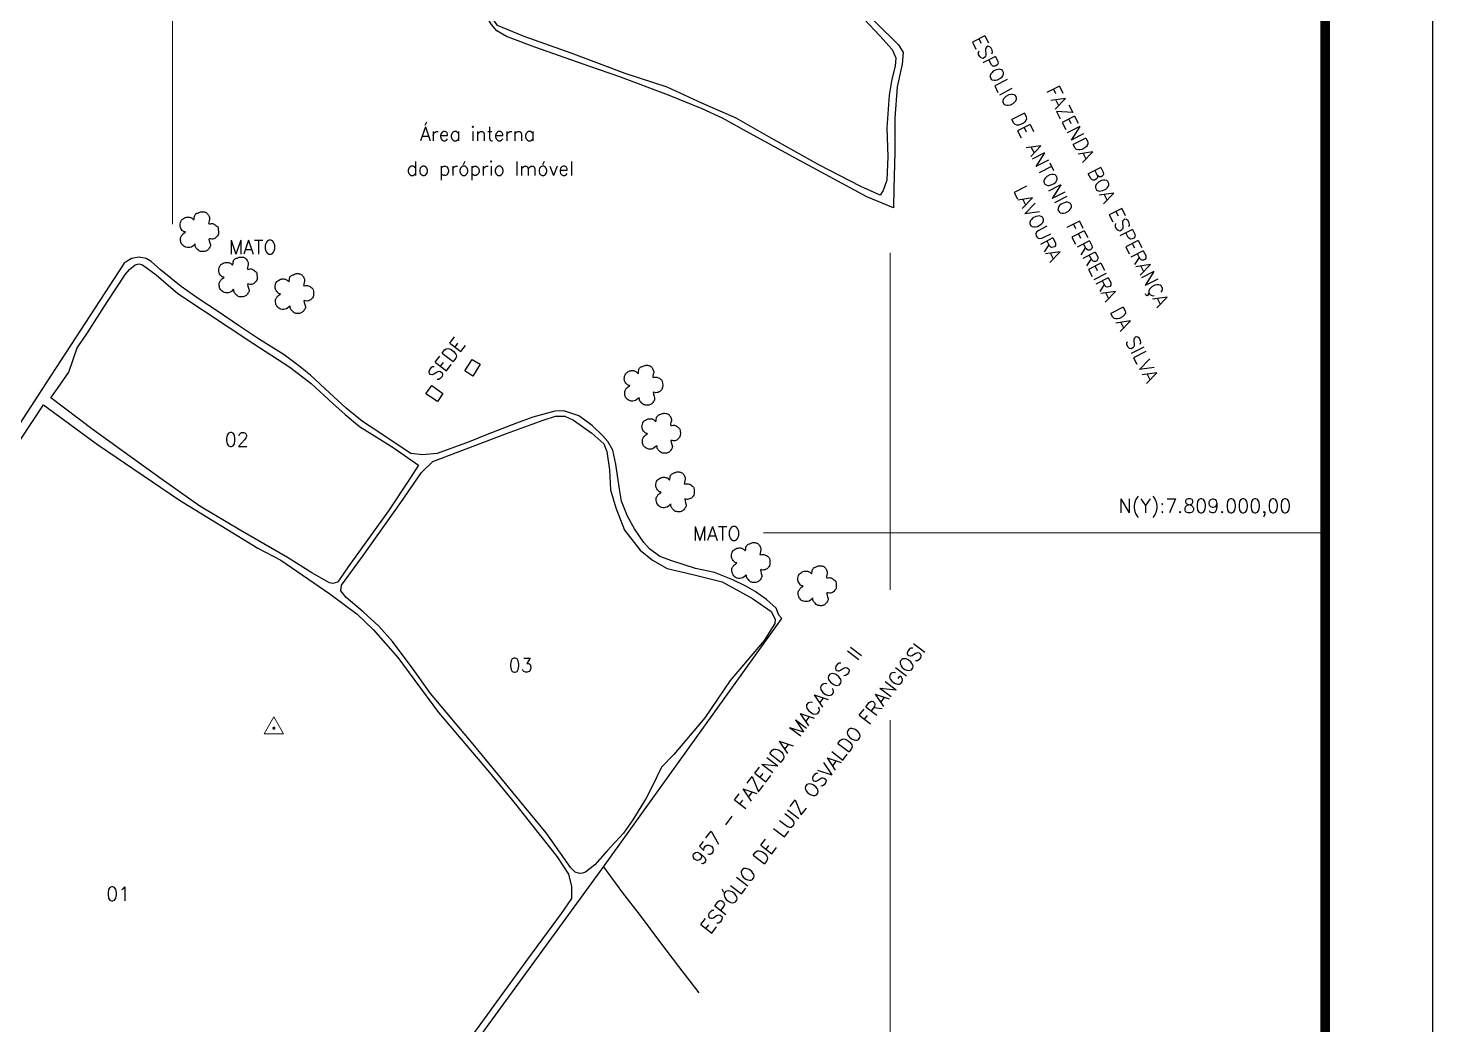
# Model space of a CAD drawing. Header units: inches. Extents: x 750803 to 752378, y 7807772 to 7810000.
# Drawn here: x 751399 to 752378, y 7808657 to 7809352 of the extents above; entities that cross this region are included whole.
import ezdxf
from ezdxf.enums import TextEntityAlignment as Align

# ---------------------------------------------------------------- set-up
doc = ezdxf.new("R2010")
doc.units = ezdxf.units.IN
doc.header["$MEASUREMENT"] = 0
doc.linetypes.add('CONTINUO', pattern=[0])
doc.linetypes.add('LIN0', pattern=[0])
for name, color, linetype, lineweight in [('0114000938', 1, 'Continuous', 25), ('0114000938004', 5, 'Continuous', 25), ('MALHA', 8, 'Continuous', 9), ('MATO', 3, 'Continuous', 25)]:
    doc.layers.add(name, color=color, linetype=linetype, lineweight=lineweight)
for name, color, linetype in [('0114000938001', 5, 'Continuous'), ('0114000938002', 5, 'Continuous'), ('0114000938003', 5, 'Continuous'), ('MARGEM', 7, 'CONTINUO'), ('TEXTO', 7, 'Continuous')]:
    doc.layers.add(name, color=color, linetype=linetype)
doc.styles.add('SIMPLEX', font='simplex', dxfattribs={"height": 0.2})
doc.styles.get("Standard").update_dxf_attribs({"font": 'simplex.shx', "height": 20})

msp = doc.modelspace()

# ---------------------------------------------------------------- linework, layer by layer
at = {"layer": '0114000938', "linetype": 'CONTINUO', "flags": 128}
for points in [[(752002.43, 7809226.71), (751983.92, 7809234.26), (751934.75, 7809260.77), (751900.1, 7809279.88), (751883.22, 7809289.06), (751869.15, 7809295.72), (751845.6, 7809305.2), (751811.1, 7809318.09), (751790.81, 7809325.19), (751752.6, 7809338.67), (751732.75, 7809346.08), (751725.94, 7809349.93), (751722.39, 7809354.37), (751710.84, 7809372.73), (751693.21, 7809404.43), (751688.77, 7809409.02), (751682.99, 7809412.27), (751665.96, 7809419.53), (751640.2, 7809430.19), (751618.87, 7809442.34), (751598.28, 7809458.48), (751573.26, 7809479.81), (751560.67, 7809493.43), (751548.97, 7809509.42), (751534.75, 7809531.64), (751529.27, 7809546.89), (751518.31, 7809575.47), (751515.65, 7809586.29), (751514.67, 7809589.28), (751529.86, 7809588.65), (751552.67, 7809586.43), (751583.03, 7809585.99), (751606.73, 7809585.25), (751621.09, 7809582.73), (751649.97, 7809572.66), (751673.22, 7809567.48), (751696.17, 7809562.59), (751715.13, 7809561.11), (751749.34, 7809554.44), (751785.77, 7809540.97), (751806.95, 7809529.56), (751827.68, 7809515.5), (751860.12, 7809489.28), (751903.51, 7809445.74), (751934.16, 7809414.5), (751974, 7809371.7), (752005.99, 7809340.3), (752009.1, 7809334.97), (752008.51, 7809326.82), (752004.95, 7809310.83), (752003.47, 7809289.21), (752003.32, 7809265.22), (752002.73, 7809240.34)], [(751136.23, 7808586.69), (751198.93, 7808583.52), (751228.1, 7808581.72), (751256.02, 7808579.93), (751287.53, 7808577.86), (751337.14, 7808575.03), (751379.74, 7808573.13), (751400.58, 7808572.18), (751415.08, 7808571.35), (751422.69, 7808569.88), (751429.66, 7808569.19), (751454.24, 7808567.6), (751463.18, 7808567.21), (751472.7, 7808566.87), (751481.97, 7808566.35), (751491.06, 7808565.76), (751535.76, 7808562.68), (751555.55, 7808561.14), (751565.33, 7808560.41), (751575.49, 7808559.76), (751585.89, 7808559.14), (751595.08, 7808558.51), (751604.41, 7808557.92), (751635.14, 7808556.26), (751647.65, 7808557.74), (751800, 7808766.6), (751924.66, 7808940.31), (751922.59, 7808942.74), (751920.73, 7808947.6), (751913.89, 7808953.59), (751906.15, 7808959.13), (751899.65, 7808962.86), (751890.38, 7808967.44), (751877.61, 7808972.35), (751864.55, 7808975.29), (751847.88, 7808980.61), (751839.52, 7808983.6), (751832.51, 7808988.86), (751828.44, 7808993.43), (751822.05, 7809002.76), (751817.14, 7809011.69), (751812.95, 7809022.2), (751811.48, 7809030.51), (751809, 7809047.97), (751806.85, 7809057.69), (751803.29, 7809063.63), (751800.01, 7809067.75), (751792.5, 7809074.82), (751783.28, 7809081.6), (751772.66, 7809085.05), (751766.39, 7809084.99), (751751.01, 7809080.81), (751739.71, 7809076.61), (751719.36, 7809068.59), (751706.82, 7809063.56), (751684.39, 7809055.33), (751674.33, 7809054.51), (751666.13, 7809055.44), (751659.44, 7809059.79), (751643.77, 7809070.26), (751632.45, 7809077.69), (751620.98, 7809086.94), (751609.45, 7809097.56), (751596.12, 7809109.94), (751588.15, 7809116.53), (751577.79, 7809124.07), (751559.94, 7809135.38), (751546.02, 7809144.57), (751532.11, 7809154.08), (751517.92, 7809163.43), (751506.08, 7809171.88), (751491.63, 7809183.3), (751485.09, 7809189.2), (751481.75, 7809191.32), (751476.75, 7809192.12), (751471.49, 7809191.37), (751468.47, 7809189.46), (751466.38, 7809188.09), (751411.93, 7809104.53), (751192.31, 7808765.88), (751078.77, 7808590.89), (751078.07, 7808589.28), (751081.37, 7808589.08), (751131.31, 7808586.9)]]:
    msp.add_lwpolyline(points, close=True, dxfattribs=at)
at = {"layer": '0114000938001', "linetype": 'CONTINUO', "flags": 128}
msp.add_lwpolyline([(751103.5, 7808588.12), (751092.15, 7808595.21), (751087.36, 7808600.82), (751096.85, 7808612.57), (751108.7, 7808627.94), (751121.45, 7808646.84), (751146.14, 7808685.55), (751174.89, 7808730.4), (751209.98, 7808784.38), (751241.08, 7808832.3), (751273.09, 7808881.86), (751301.21, 7808922.46), (751311.79, 7808915.59), (751315.56, 7808921.33), (751314.23, 7808924.4), (751306.94, 7808930.78), (751324.08, 7808959.8), (751344.79, 7808992.18), (751378.79, 7809042.09), (751410.07, 7809089.38), (751447.87, 7809061.62), (751505.02, 7809022.83), (751559.46, 7808989.46), (751575.64, 7808980.96), (751609.73, 7808957.63), (751628.63, 7808943.44), (751639.84, 7808932.77), (751657.11, 7808913.23), (751668.96, 7808897.23), (751685.33, 7808874.8), (751721.04, 7808833.03), (751739.13, 7808810.87), (751751.09, 7808795.64), (751768.16, 7808774.22), (751775.97, 7808762.07), (751778.14, 7808753.68), (751778, 7808745.14), (751770.76, 7808734.73), (751747.47, 7808702.9), (751711.59, 7808653.71), (751689.16, 7808623.03), (751648.65, 7808567.62), (751643.11, 7808561.93), (751635.42, 7808558.95), (751622.85, 7808559.49), (751544.55, 7808563.65), (751479.62, 7808567.18), (751415.08, 7808571.35), (751400.58, 7808572.18), (751379.74, 7808573.13), (751337.14, 7808575.03), (751287.53, 7808577.86), (751256.02, 7808579.93), (751228.1, 7808581.72), (751198.93, 7808583.52), (751136.23, 7808586.69), (751131.31, 7808586.9)], close=True, dxfattribs=at)
at = {"layer": '0114000938002', "linetype": 'CONTINUO', "flags": 128}
msp.add_lwpolyline([(751640.7, 7809067.61), (751653.9, 7809059.56), (751671.5, 7809047.2), (751665.29, 7809037.59), (751650.55, 7809015.52), (751635.09, 7808993.91), (751622.52, 7808976.37), (751616.37, 7808967.51), (751615.02, 7808965.79), (751611.67, 7808964.71), (751609.41, 7808965.16), (751597.11, 7808972.12), (751580.29, 7808982.79), (751547.2, 7809001.87), (751518.99, 7809018.6), (751492.04, 7809037.68), (751444.66, 7809071.95), (751415.18, 7809094.28), (751419.97, 7809100.61), (751427.75, 7809112.01), (751433.72, 7809129.01), (751440.32, 7809138.86), (751454.79, 7809161.38), (751467.35, 7809180.37), (751470.07, 7809183.53), (751474.14, 7809186.97), (751476.49, 7809187.6), (751479.2, 7809186.97), (751488.6, 7809179.83), (751503.7, 7809166.99), (751555.97, 7809132.35), (751581.74, 7809115.53), (751596.57, 7809104.23), (751611.85, 7809090.21), (751620.44, 7809082.62), (751630.3, 7809074.3)], close=True, dxfattribs=at)
at = {"layer": '0114000938003', "linetype": 'CONTINUO', "flags": 128}
msp.add_lwpolyline([(751904.14, 7808954.41), (751917.23, 7808945.2), (751920.06, 7808940), (751919.66, 7808936.85), (751912.23, 7808925.01), (751888.72, 7808897.13), (751871.04, 7808871.25), (751849.37, 7808845.57), (751840.84, 7808836.74), (751837.48, 7808830.11), (751834, 7808822.74), (751830.01, 7808815.06), (751820.85, 7808800.01), (751814.33, 7808790.75), (751802.96, 7808778.55), (751794.23, 7808768.66), (751787.92, 7808763.5), (751785.71, 7808762.87), (751783.71, 7808762.66), (751780.66, 7808763.61), (751777.61, 7808766.55), (751760.35, 7808790.96), (751734.15, 7808822.74), (751710.68, 7808851.47), (751679.86, 7808888.08), (751667.65, 7808905.02), (751653.23, 7808924.39), (751643.76, 7808935.01), (751632.93, 7808945.01), (751621.14, 7808955.11), (751617.35, 7808959.63), (751617.88, 7808963.53), (751632.51, 7808983.52), (751659.23, 7809021.19), (751673.65, 7809042.23), (751681.33, 7809049.91), (751699.74, 7809056.86), (751732.68, 7809069.28), (751758.25, 7809078.64), (751766.98, 7809081.38), (751773.5, 7809081.38), (751779.39, 7809078.64), (751792.34, 7809069.59), (751800.65, 7809062.01), (751802.75, 7809056.75), (751804.44, 7809044.02), (751805.28, 7809030.03), (751809.07, 7809017.61), (751815.06, 7809002.04), (751825.9, 7808987.94), (751834.43, 7808981.1), (751844.63, 7808975.31), (751862.52, 7808971.1), (751883.14, 7808965.84), (751895.45, 7808959.21)], close=True, dxfattribs=at)
at = {"layer": '0114000938004', "linetype": 'CONTINUO', "flags": 128}
msp.add_lwpolyline([(751999.32, 7809305.2), (751997.84, 7809282.4), (751998.58, 7809262.25), (751997.84, 7809245.96), (751995.18, 7809238.71), (751993.25, 7809235.45), (751979.78, 7809241.37), (751950.3, 7809256.63), (751915.65, 7809276.03), (751892.84, 7809289.06), (751868.85, 7809299.57), (751844.71, 7809310.68), (751815.39, 7809320.16), (751777.77, 7809334.38), (751745.19, 7809345.93), (751726.39, 7809353.78), (751720.77, 7809362.15), (751706.24, 7809390.01), (751698.18, 7809404.27), (751693.09, 7809410.75), (751686.89, 7809414.17), (751670.05, 7809421.11), (751644.41, 7809431.48), (751627.93, 7809440.18), (751610.62, 7809451.94), (751585.82, 7809472.85), (751572.77, 7809485.53), (751558.51, 7809502.01), (751549.81, 7809514.88), (751539.07, 7809532.92), (751531.3, 7809549.77), (751524.73, 7809570.04), (751522.97, 7809576.89), (751523.62, 7809581.24), (751525.28, 7809583.28), (751529.17, 7809584.02), (751538.7, 7809581.89), (751545.83, 7809581.89), (751560.83, 7809580.87), (751573.32, 7809580.41), (751598.68, 7809580.32), (751611.73, 7809580.13), (751633.39, 7809572.63), (751653.48, 7809566.52), (751669.86, 7809562.45), (751693.28, 7809558.01), (751715.21, 7809555.51), (751736.41, 7809552.18), (751757.14, 7809546.25), (751772.6, 7809540.42), (751791.85, 7809531.91), (751810.64, 7809521.54), (751831.84, 7809506.45), (751847.67, 7809494.61), (751859.33, 7809483.68), (751892, 7809451.75), (751915.33, 7809428.61), (751945.5, 7809395.66), (751971.05, 7809369.65), (751992.98, 7809346.6), (752001.59, 7809336.98), (752004, 7809331.24), (752003.54, 7809325.41), (752001.31, 7809316.34)], close=True, dxfattribs=at)
at = {"layer": 'MALHA'}
for points in [[(751500, 7809215.27), (751500, 7809539.44)], [(752000, 7808960.34), (752000, 7809195.3)], [(751911.79, 7809000), (752303.28, 7809000)], [(752000, 7808023.23), (752000, 7808869.6)]]:
    msp.add_lwpolyline(points, dxfattribs=at)
at = {"layer": 'MARGEM', "color": 174, "linetype": 'LIN0', "flags": 128}
msp.add_lwpolyline([(752378.28, 7807772.43), (752378.28, 7809999.93), (750803.28, 7809999.93), (750803.28, 7807772.43)], close=True, dxfattribs=at)
at = {"layer": 'MARGEM', "color": 174, "linetype": 'LIN0', "const_width": 6.82, "flags": 128}
msp.add_lwpolyline([(752303.28, 7808023.23), (752303.28, 7809924.93), (750878.28, 7809924.93), (750878.28, 7808023.23)], close=True, dxfattribs=at)
msp.add_lwpolyline([(752303.28, 7808023.23), (752303.28, 7809924.93), (750878.28, 7809924.93), (750878.28, 7808023.23)], close=True, dxfattribs=at)
at = {"layer": 'MATO', "color": 94, "linetype": 'CONTINUO'}
for points in [[(751515.62, 7809201.32, -314.99), (751514.97, 7809200.69, -314.99), (751514.15, 7809199.97, -314.99), (751513.22, 7809199.3, -314.99), (751512.2, 7809199.02, -314.99), (751511.16, 7809198.91, -314.99), (751510.16, 7809198.95, -314.99), (751509.35, 7809199.12, -314.99), (751508.63, 7809199.41, -314.99), (751507.99, 7809199.79, -314.99), (751507.39, 7809200.25, -314.99), (751506.87, 7809200.76, -314.99), (751506.44, 7809201.31, -314.99), (751506.15, 7809201.83, -314.99), (751505.94, 7809202.41, -314.99), (751505.8, 7809203.05, -314.99), (751505.67, 7809203.9, -314.99), (751505.6, 7809204.78, -314.99), (751505.63, 7809205.62, -314.99), (751505.84, 7809206.24, -314.99), (751506.13, 7809206.77, -314.99), (751506.46, 7809207.24, -314.99), (751506.71, 7809207.66, -314.99), (751506.99, 7809208.06, -314.99), (751507.34, 7809208.44, -314.99), (751508.02, 7809208.88, -314.99), (751508.65, 7809209.28, -314.99), (751509.1, 7809209.63, -314.99), (751508.91, 7809209.77, -314.99), (751508.5, 7809209.87, -314.99), (751507.98, 7809209.99, -314.99), (751507.62, 7809210.2, -314.99), (751507.26, 7809210.5, -314.99), (751506.88, 7809210.9, -314.99), (751506.41, 7809211.49, -314.99), (751505.96, 7809212.18, -314.99), (751505.58, 7809212.94, -314.99), (751505.38, 7809213.73, -314.99), (751505.3, 7809214.54, -314.99), (751505.35, 7809215.38, -314.99), (751505.58, 7809216.3, -314.99), (751505.91, 7809217.17, -314.99), (751506.28, 7809217.92, -314.99), (751506.57, 7809218.31, -314.99), (751506.89, 7809218.59, -314.99), (751507.27, 7809218.82, -314.99), (751507.81, 7809219.22, -314.99), (751508.42, 7809219.6, -314.99), (751509.06, 7809219.92, -314.99), (751509.7, 7809220.08, -314.99), (751510.34, 7809220.16, -314.99), (751510.95, 7809220.17, -314.99), (751511.49, 7809220.15, -314.99), (751511.99, 7809220.07, -314.99), (751512.45, 7809219.96, -314.99), (751512.86, 7809219.83, -314.99), (751513.25, 7809219.65, -314.99), (751513.64, 7809219.41, -314.99), (751514.12, 7809218.89, -314.99), (751514.56, 7809218.45, -314.99), (751514.95, 7809218.24, -314.99), (751515.14, 7809218.84, -314.99), (751515.26, 7809219.64, -314.99), (751515.34, 7809220.47, -314.99), (751515.42, 7809220.83, -314.99), (751515.52, 7809221.11, -314.99), (751515.67, 7809221.36, -314.99), (751515.93, 7809221.78, -314.99), (751516.26, 7809222.21, -314.99), (751516.65, 7809222.59, -314.99), (751517.1, 7809222.81, -314.99), (751517.59, 7809222.98, -314.99), (751518.1, 7809223.13, -314.99), (751518.56, 7809223.35, -314.99), (751519.03, 7809223.57, -314.99), (751519.52, 7809223.75, -314.99), (751520.04, 7809223.85, -314.99), (751520.57, 7809223.9, -314.99), (751521.11, 7809223.9, -314.99), (751521.63, 7809223.87, -314.99), (751522.14, 7809223.8, -314.99), (751522.62, 7809223.69, -314.99), (751523.06, 7809223.51, -314.99), (751523.47, 7809223.3, -314.99), (751523.84, 7809223.04, -314.99), (751524.17, 7809222.76, -314.99), (751524.47, 7809222.44, -314.99), (751524.75, 7809222.06, -314.99), (751525.05, 7809221.58, -314.99), (751525.32, 7809221.05, -314.99), (751525.55, 7809220.48, -314.99), (751525.73, 7809219.98, -314.99), (751525.84, 7809219.41, -314.99), (751525.86, 7809218.73, -314.99), (751525.54, 7809217.62, -314.99), (751525.25, 7809216.53, -314.99), (751525.13, 7809215.62, -314.99), (751525.7, 7809215.46, -314.99), (751526.47, 7809215.51, -314.99), (751527.32, 7809215.65, -314.99), (751527.95, 7809215.58, -314.99), (751528.55, 7809215.44, -314.99), (751529.12, 7809215.22, -314.99), (751529.74, 7809214.81, -314.99), (751530.31, 7809214.35, -314.99), (751530.83, 7809213.87, -314.99), (751531.22, 7809213.65, -314.99), (751531.54, 7809213.33, -314.99), (751531.77, 7809212.79, -314.99), (751531.96, 7809211.44, -314.99), (751532.06, 7809209.94, -314.99), (751532.03, 7809208.5, -314.99), (751531.77, 7809207.68, -314.99), (751531.41, 7809207.06, -314.99), (751530.98, 7809206.58, -314.99), (751530.57, 7809206.08, -314.99), (751530.11, 7809205.65, -314.99), (751529.58, 7809205.3, -314.99), (751528.88, 7809205.02, -314.99), (751528.13, 7809204.82, -314.99), (751527.38, 7809204.71, -314.99), (751526.57, 7809204.93, -314.99), (751525.9, 7809205.04, -314.99), (751525.45, 7809204.88, -314.99), (751525.68, 7809203.69, -314.99), (751526.08, 7809202.27, -314.99), (751526.48, 7809200.87, -314.99), (751526.45, 7809200.16, -314.99), (751526.28, 7809199.61, -314.99), (751526.01, 7809199.16, -314.99), (751525.67, 7809198.58, -314.99), (751525.28, 7809198.03, -314.99), (751524.85, 7809197.53, -314.99), (751524.46, 7809197.13, -314.99), (751524.04, 7809196.79, -314.99), (751523.57, 7809196.52, -314.99), (751523, 7809196.31, -314.99), (751522.39, 7809196.16, -314.99), (751521.76, 7809196.07, -314.99), (751521.14, 7809196.06, -314.99), (751520.53, 7809196.1, -314.99), (751519.96, 7809196.18, -314.99), (751519.5, 7809196.23, -314.99), (751519.05, 7809196.35, -314.99), (751518.61, 7809196.56, -314.99), (751518.09, 7809197.01, -314.99), (751517.56, 7809197.53, -314.99), (751517.07, 7809198.08, -314.99), (751516.65, 7809198.51, -314.99), (751516.3, 7809198.96, -314.99), (751516.02, 7809199.45, -314.99), (751515.88, 7809200.2, -314.99), (751515.78, 7809200.92, -314.99), (751515.7, 7809201.52, -314.99)], [(751542.57, 7809169.75, -314.99), (751541.92, 7809169.12, -314.99), (751541.1, 7809168.4, -314.99), (751540.17, 7809167.73, -314.99), (751539.15, 7809167.45, -314.99), (751538.11, 7809167.34, -314.99), (751537.11, 7809167.38, -314.99), (751536.3, 7809167.55, -314.99), (751535.58, 7809167.84, -314.99), (751534.94, 7809168.22, -314.99), (751534.34, 7809168.68, -314.99), (751533.82, 7809169.19, -314.99), (751533.39, 7809169.74, -314.99), (751533.1, 7809170.27, -314.99), (751532.89, 7809170.84, -314.99), (751532.75, 7809171.48, -314.99), (751532.62, 7809172.33, -314.99), (751532.55, 7809173.21, -314.99), (751532.58, 7809174.05, -314.99), (751532.79, 7809174.67, -314.99), (751533.08, 7809175.2, -314.99), (751533.41, 7809175.67, -314.99), (751533.66, 7809176.09, -314.99), (751533.94, 7809176.49, -314.99), (751534.29, 7809176.87, -314.99), (751534.97, 7809177.31, -314.99), (751535.6, 7809177.71, -314.99), (751536.05, 7809178.06, -314.99), (751535.85, 7809178.2, -314.99), (751535.45, 7809178.31, -314.99), (751534.93, 7809178.42, -314.99), (751534.57, 7809178.63, -314.99), (751534.21, 7809178.93, -314.99), (751533.83, 7809179.33, -314.99), (751533.35, 7809179.92, -314.99), (751532.91, 7809180.61, -314.99), (751532.53, 7809181.37, -314.99), (751532.33, 7809182.16, -314.99), (751532.25, 7809182.97, -314.99), (751532.3, 7809183.81, -314.99), (751532.53, 7809184.73, -314.99), (751532.86, 7809185.6, -314.99), (751533.23, 7809186.35, -314.99), (751533.52, 7809186.74, -314.99), (751533.84, 7809187.02, -314.99), (751534.22, 7809187.26, -314.99), (751534.76, 7809187.65, -314.99), (751535.37, 7809188.03, -314.99), (751536.01, 7809188.35, -314.99), (751536.65, 7809188.51, -314.99), (751537.29, 7809188.59, -314.99), (751537.89, 7809188.6, -314.99), (751538.44, 7809188.58, -314.99), (751538.94, 7809188.51, -314.99), (751539.4, 7809188.39, -314.99), (751539.81, 7809188.26, -314.99), (751540.2, 7809188.08, -314.99), (751540.59, 7809187.84, -314.99), (751541.06, 7809187.32, -314.99), (751541.51, 7809186.88, -314.99), (751541.9, 7809186.67, -314.99), (751542.09, 7809187.27, -314.99), (751542.21, 7809188.07, -314.99), (751542.29, 7809188.9, -314.99), (751542.37, 7809189.26, -314.99), (751542.47, 7809189.54, -314.99), (751542.62, 7809189.79, -314.99), (751542.88, 7809190.21, -314.99), (751543.21, 7809190.64, -314.99), (751543.6, 7809191.02, -314.99), (751544.05, 7809191.24, -314.99), (751544.54, 7809191.41, -314.99), (751545.05, 7809191.56, -314.99), (751545.51, 7809191.78, -314.99), (751545.98, 7809192, -314.99), (751546.47, 7809192.19, -314.99), (751546.99, 7809192.28, -314.99), (751547.52, 7809192.33, -314.99), (751548.06, 7809192.33, -314.99), (751548.58, 7809192.3, -314.99), (751549.08, 7809192.23, -314.99), (751549.57, 7809192.12, -314.99), (751550.01, 7809191.94, -314.99), (751550.42, 7809191.73, -314.99), (751550.79, 7809191.47, -314.99), (751551.12, 7809191.19, -314.99), (751551.42, 7809190.87, -314.99), (751551.7, 7809190.49, -314.99), (751552, 7809190.01, -314.99), (751552.27, 7809189.48, -314.99), (751552.5, 7809188.91, -314.99), (751552.68, 7809188.41, -314.99), (751552.79, 7809187.84, -314.99), (751552.81, 7809187.17, -314.99), (751552.49, 7809186.06, -314.99), (751552.2, 7809184.96, -314.99), (751552.08, 7809184.05, -314.99), (751552.65, 7809183.89, -314.99), (751553.42, 7809183.94, -314.99), (751554.27, 7809184.08, -314.99), (751554.9, 7809184.01, -314.99), (751555.5, 7809183.87, -314.99), (751556.07, 7809183.65, -314.99), (751556.69, 7809183.24, -314.99), (751557.26, 7809182.78, -314.99), (751557.78, 7809182.3, -314.99), (751558.17, 7809182.08, -314.99), (751558.49, 7809181.76, -314.99), (751558.72, 7809181.22, -314.99), (751558.91, 7809179.87, -314.99), (751559.01, 7809178.37, -314.99), (751558.98, 7809176.93, -314.99), (751558.72, 7809176.11, -314.99), (751558.36, 7809175.49, -314.99), (751557.92, 7809175.01, -314.99), (751557.52, 7809174.51, -314.99), (751557.06, 7809174.08, -314.99), (751556.53, 7809173.73, -314.99), (751555.83, 7809173.45, -314.99), (751555.08, 7809173.25, -314.99), (751554.33, 7809173.14, -314.99), (751553.52, 7809173.36, -314.99), (751552.84, 7809173.47, -314.99), (751552.4, 7809173.31, -314.99), (751552.63, 7809172.12, -314.99), (751553.03, 7809170.7, -314.99), (751553.43, 7809169.3, -314.99), (751553.4, 7809168.59, -314.99), (751553.23, 7809168.05, -314.99), (751552.96, 7809167.59, -314.99), (751552.62, 7809167.02, -314.99), (751552.22, 7809166.47, -314.99), (751551.8, 7809165.96, -314.99), (751551.41, 7809165.56, -314.99), (751550.99, 7809165.22, -314.99), (751550.52, 7809164.95, -314.99), (751549.95, 7809164.74, -314.99), (751549.34, 7809164.59, -314.99), (751548.71, 7809164.5, -314.99), (751548.09, 7809164.49, -314.99), (751547.48, 7809164.53, -314.99), (751546.91, 7809164.61, -314.99), (751546.44, 7809164.67, -314.99), (751546, 7809164.78, -314.99), (751545.56, 7809164.99, -314.99), (751545.04, 7809165.44, -314.99), (751544.51, 7809165.96, -314.99), (751544.02, 7809166.51, -314.99), (751543.6, 7809166.94, -314.99), (751543.25, 7809167.39, -314.99), (751542.97, 7809167.88, -314.99), (751542.83, 7809168.63, -314.99), (751542.73, 7809169.36, -314.99), (751542.65, 7809169.95, -314.99)], [(751581.84, 7809158.2, -314.99), (751581.19, 7809157.57, -314.99), (751580.37, 7809156.85, -314.99), (751579.44, 7809156.18, -314.99), (751578.42, 7809155.9, -314.99), (751577.38, 7809155.79, -314.99), (751576.38, 7809155.83, -314.99), (751575.57, 7809156, -314.99), (751574.85, 7809156.29, -314.99), (751574.2, 7809156.67, -314.99), (751573.61, 7809157.13, -314.99), (751573.09, 7809157.64, -314.99), (751572.66, 7809158.19, -314.99), (751572.37, 7809158.72, -314.99), (751572.16, 7809159.29, -314.99), (751572.02, 7809159.93, -314.99), (751571.89, 7809160.78, -314.99), (751571.82, 7809161.66, -314.99), (751571.85, 7809162.5, -314.99), (751572.06, 7809163.12, -314.99), (751572.35, 7809163.65, -314.99), (751572.68, 7809164.12, -314.99), (751572.93, 7809164.55, -314.99), (751573.21, 7809164.94, -314.99), (751573.56, 7809165.32, -314.99), (751574.23, 7809165.76, -314.99), (751574.87, 7809166.17, -314.99), (751575.32, 7809166.51, -314.99), (751575.12, 7809166.65, -314.99), (751574.71, 7809166.76, -314.99), (751574.2, 7809166.87, -314.99), (751573.84, 7809167.08, -314.99), (751573.48, 7809167.38, -314.99), (751573.1, 7809167.78, -314.99), (751572.62, 7809168.37, -314.99), (751572.18, 7809169.06, -314.99), (751571.8, 7809169.82, -314.99), (751571.6, 7809170.61, -314.99), (751571.52, 7809171.42, -314.99), (751571.56, 7809172.26, -314.99), (751571.8, 7809173.18, -314.99), (751572.13, 7809174.05, -314.99), (751572.5, 7809174.8, -314.99), (751572.79, 7809175.19, -314.99), (751573.1, 7809175.47, -314.99), (751573.49, 7809175.71, -314.99), (751574.03, 7809176.1, -314.99), (751574.64, 7809176.48, -314.99), (751575.28, 7809176.8, -314.99), (751575.92, 7809176.96, -314.99), (751576.55, 7809177.04, -314.99), (751577.16, 7809177.05, -314.99), (751577.7, 7809177.03, -314.99), (751578.21, 7809176.96, -314.99), (751578.67, 7809176.84, -314.99), (751579.08, 7809176.71, -314.99), (751579.47, 7809176.53, -314.99), (751579.86, 7809176.29, -314.99), (751580.33, 7809175.77, -314.99), (751580.78, 7809175.33, -314.99), (751581.17, 7809175.12, -314.99), (751581.36, 7809175.72, -314.99), (751581.48, 7809176.52, -314.99), (751581.56, 7809177.35, -314.99), (751581.64, 7809177.71, -314.99), (751581.74, 7809177.99, -314.99), (751581.89, 7809178.24, -314.99), (751582.15, 7809178.66, -314.99), (751582.48, 7809179.09, -314.99), (751582.87, 7809179.47, -314.99), (751583.32, 7809179.69, -314.99), (751583.81, 7809179.86, -314.99), (751584.32, 7809180.01, -314.99), (751584.78, 7809180.23, -314.99), (751585.25, 7809180.45, -314.99), (751585.73, 7809180.64, -314.99), (751586.26, 7809180.73, -314.99), (751586.79, 7809180.78, -314.99), (751587.33, 7809180.78, -314.99), (751587.85, 7809180.75, -314.99), (751588.35, 7809180.68, -314.99), (751588.83, 7809180.57, -314.99), (751589.28, 7809180.39, -314.99), (751589.68, 7809180.18, -314.99), (751590.06, 7809179.92, -314.99), (751590.39, 7809179.64, -314.99), (751590.69, 7809179.32, -314.99), (751590.97, 7809178.94, -314.99), (751591.26, 7809178.46, -314.99), (751591.53, 7809177.93, -314.99), (751591.76, 7809177.37, -314.99), (751591.95, 7809176.86, -314.99), (751592.06, 7809176.29, -314.99), (751592.08, 7809175.62, -314.99), (751591.76, 7809174.51, -314.99), (751591.47, 7809173.41, -314.99), (751591.35, 7809172.5, -314.99), (751591.92, 7809172.34, -314.99), (751592.69, 7809172.4, -314.99), (751593.54, 7809172.53, -314.99), (751594.17, 7809172.46, -314.99), (751594.77, 7809172.32, -314.99), (751595.34, 7809172.1, -314.99), (751595.95, 7809171.69, -314.99), (751596.53, 7809171.23, -314.99), (751597.05, 7809170.75, -314.99), (751597.44, 7809170.53, -314.99), (751597.76, 7809170.22, -314.99), (751597.99, 7809169.67, -314.99), (751598.18, 7809168.32, -314.99), (751598.28, 7809166.82, -314.99), (751598.25, 7809165.38, -314.99), (751597.99, 7809164.56, -314.99), (751597.63, 7809163.94, -314.99), (751597.19, 7809163.46, -314.99), (751596.79, 7809162.96, -314.99), (751596.33, 7809162.53, -314.99), (751595.8, 7809162.18, -314.99), (751595.1, 7809161.9, -314.99), (751594.35, 7809161.71, -314.99), (751593.6, 7809161.59, -314.99), (751592.79, 7809161.81, -314.99), (751592.11, 7809161.92, -314.99), (751591.67, 7809161.76, -314.99), (751591.9, 7809160.57, -314.99), (751592.3, 7809159.15, -314.99), (751592.7, 7809157.75, -314.99), (751592.67, 7809157.04, -314.99), (751592.5, 7809156.5, -314.99), (751592.22, 7809156.04, -314.99), (751591.89, 7809155.47, -314.99), (751591.49, 7809154.92, -314.99), (751591.07, 7809154.41, -314.99), (751590.67, 7809154.01, -314.99), (751590.25, 7809153.67, -314.99), (751589.79, 7809153.4, -314.99), (751589.22, 7809153.19, -314.99), (751588.61, 7809153.04, -314.99), (751587.98, 7809152.95, -314.99), (751587.36, 7809152.94, -314.99), (751586.75, 7809152.98, -314.99), (751586.18, 7809153.06, -314.99), (751585.71, 7809153.12, -314.99), (751585.27, 7809153.23, -314.99), (751584.83, 7809153.44, -314.99), (751584.31, 7809153.89, -314.99), (751583.78, 7809154.41, -314.99), (751583.29, 7809154.96, -314.99), (751582.87, 7809155.39, -314.99), (751582.52, 7809155.84, -314.99), (751582.24, 7809156.33, -314.99), (751582.09, 7809157.08, -314.99), (751582, 7809157.81, -314.99), (751581.92, 7809158.4, -314.99)], [(751825.15, 7809094.29, -314.99), (751824.5, 7809093.66, -314.99), (751823.68, 7809092.94, -314.99), (751822.75, 7809092.27, -314.99), (751821.73, 7809091.99, -314.99), (751820.69, 7809091.88, -314.99), (751819.69, 7809091.92, -314.99), (751818.88, 7809092.09, -314.99), (751818.16, 7809092.38, -314.99), (751817.52, 7809092.77, -314.99), (751816.92, 7809093.22, -314.99), (751816.4, 7809093.73, -314.99), (751815.97, 7809094.28, -314.99), (751815.68, 7809094.81, -314.99), (751815.47, 7809095.38, -314.99), (751815.33, 7809096.02, -314.99), (751815.2, 7809096.87, -314.99), (751815.13, 7809097.75, -314.99), (751815.16, 7809098.59, -314.99), (751815.37, 7809099.21, -314.99), (751815.66, 7809099.74, -314.99), (751815.99, 7809100.21, -314.99), (751816.24, 7809100.64, -314.99), (751816.52, 7809101.03, -314.99), (751816.87, 7809101.41, -314.99), (751817.55, 7809101.85, -314.99), (751818.18, 7809102.26, -314.99), (751818.63, 7809102.6, -314.99), (751818.44, 7809102.75, -314.99), (751818.03, 7809102.85, -314.99), (751817.51, 7809102.96, -314.99), (751817.15, 7809103.17, -314.99), (751816.79, 7809103.47, -314.99), (751816.41, 7809103.87, -314.99), (751815.94, 7809104.46, -314.99), (751815.49, 7809105.16, -314.99), (751815.11, 7809105.92, -314.99), (751814.91, 7809106.7, -314.99), (751814.83, 7809107.52, -314.99), (751814.88, 7809108.35, -314.99), (751815.11, 7809109.27, -314.99), (751815.44, 7809110.14, -314.99), (751815.81, 7809110.89, -314.99), (751816.1, 7809111.28, -314.99), (751816.42, 7809111.56, -314.99), (751816.8, 7809111.8, -314.99), (751817.34, 7809112.19, -314.99), (751817.95, 7809112.57, -314.99), (751818.59, 7809112.89, -314.99), (751819.23, 7809113.05, -314.99), (751819.87, 7809113.13, -314.99), (751820.48, 7809113.15, -314.99), (751821.02, 7809113.12, -314.99), (751821.52, 7809113.05, -314.99), (751821.98, 7809112.93, -314.99), (751822.39, 7809112.8, -314.99), (751822.78, 7809112.62, -314.99), (751823.17, 7809112.38, -314.99), (751823.65, 7809111.86, -314.99), (751824.09, 7809111.43, -314.99), (751824.48, 7809111.22, -314.99), (751824.67, 7809111.81, -314.99), (751824.79, 7809112.62, -314.99), (751824.87, 7809113.44, -314.99), (751824.95, 7809113.8, -314.99), (751825.05, 7809114.08, -314.99), (751825.2, 7809114.33, -314.99), (751825.46, 7809114.76, -314.99), (751825.79, 7809115.18, -314.99), (751826.18, 7809115.57, -314.99), (751826.63, 7809115.78, -314.99), (751827.12, 7809115.95, -314.99), (751827.63, 7809116.1, -314.99), (751828.09, 7809116.33, -314.99), (751828.56, 7809116.54, -314.99), (751829.05, 7809116.73, -314.99), (751829.57, 7809116.82, -314.99), (751830.1, 7809116.87, -314.99), (751830.64, 7809116.87, -314.99), (751831.16, 7809116.85, -314.99), (751831.67, 7809116.77, -314.99), (751832.15, 7809116.66, -314.99), (751832.59, 7809116.49, -314.99), (751833, 7809116.27, -314.99), (751833.37, 7809116.01, -314.99), (751833.7, 7809115.73, -314.99), (751834, 7809115.41, -314.99), (751834.28, 7809115.03, -314.99), (751834.58, 7809114.55, -314.99), (751834.85, 7809114.02, -314.99), (751835.08, 7809113.46, -314.99), (751835.26, 7809112.95, -314.99), (751835.37, 7809112.38, -314.99), (751835.39, 7809111.71, -314.99), (751835.07, 7809110.6, -314.99), (751834.78, 7809109.5, -314.99), (751834.66, 7809108.59, -314.99), (751835.23, 7809108.43, -314.99), (751836, 7809108.49, -314.99), (751836.85, 7809108.62, -314.99), (751837.48, 7809108.55, -314.99), (751838.08, 7809108.41, -314.99), (751838.65, 7809108.19, -314.99), (751839.27, 7809107.78, -314.99), (751839.84, 7809107.32, -314.99), (751840.36, 7809106.84, -314.99), (751840.75, 7809106.62, -314.99), (751841.07, 7809106.31, -314.99), (751841.3, 7809105.76, -314.99), (751841.49, 7809104.41, -314.99), (751841.59, 7809102.91, -314.99), (751841.56, 7809101.47, -314.99), (751841.3, 7809100.65, -314.99), (751840.94, 7809100.03, -314.99), (751840.51, 7809099.55, -314.99), (751840.1, 7809099.05, -314.99), (751839.64, 7809098.62, -314.99), (751839.11, 7809098.27, -314.99), (751838.41, 7809097.99, -314.99), (751837.66, 7809097.8, -314.99), (751836.91, 7809097.68, -314.99), (751836.1, 7809097.9, -314.99), (751835.43, 7809098.02, -314.99), (751834.98, 7809097.85, -314.99), (751835.21, 7809096.66, -314.99), (751835.61, 7809095.24, -314.99), (751836.01, 7809093.84, -314.99), (751835.98, 7809093.13, -314.99), (751835.81, 7809092.59, -314.99), (751835.54, 7809092.14, -314.99), (751835.2, 7809091.56, -314.99), (751834.81, 7809091.01, -314.99), (751834.38, 7809090.51, -314.99), (751833.99, 7809090.1, -314.99), (751833.57, 7809089.76, -314.99), (751833.1, 7809089.49, -314.99), (751832.53, 7809089.28, -314.99), (751831.92, 7809089.13, -314.99), (751831.29, 7809089.04, -314.99), (751830.67, 7809089.03, -314.99), (751830.06, 7809089.07, -314.99), (751829.49, 7809089.15, -314.99), (751829.03, 7809089.21, -314.99), (751828.58, 7809089.32, -314.99), (751828.14, 7809089.54, -314.99), (751827.62, 7809089.98, -314.99), (751827.09, 7809090.5, -314.99), (751826.6, 7809091.05, -314.99), (751826.18, 7809091.48, -314.99), (751825.83, 7809091.93, -314.99), (751825.55, 7809092.42, -314.99), (751825.41, 7809093.17, -314.99), (751825.31, 7809093.9, -314.99), (751825.23, 7809094.5, -314.99)], [(751837.47, 7809060.8, -314.99), (751836.82, 7809060.17, -314.99), (751836, 7809059.45, -314.99), (751835.07, 7809058.78, -314.99), (751834.05, 7809058.5, -314.99), (751833.01, 7809058.39, -314.99), (751832.01, 7809058.43, -314.99), (751831.2, 7809058.6, -314.99), (751830.48, 7809058.89, -314.99), (751829.84, 7809059.27, -314.99), (751829.24, 7809059.72, -314.99), (751828.72, 7809060.24, -314.99), (751828.29, 7809060.79, -314.99), (751828, 7809061.31, -314.99), (751827.79, 7809061.89, -314.99), (751827.65, 7809062.53, -314.99), (751827.52, 7809063.38, -314.99), (751827.45, 7809064.26, -314.99), (751827.48, 7809065.1, -314.99), (751827.69, 7809065.72, -314.99), (751827.98, 7809066.25, -314.99), (751828.31, 7809066.72, -314.99), (751828.56, 7809067.14, -314.99), (751828.84, 7809067.54, -314.99), (751829.19, 7809067.92, -314.99), (751829.87, 7809068.36, -314.99), (751830.5, 7809068.76, -314.99), (751830.95, 7809069.11, -314.99), (751830.75, 7809069.25, -314.99), (751830.35, 7809069.35, -314.99), (751829.83, 7809069.47, -314.99), (751829.47, 7809069.68, -314.99), (751829.11, 7809069.98, -314.99), (751828.73, 7809070.38, -314.99), (751828.26, 7809070.97, -314.99), (751827.81, 7809071.66, -314.99), (751827.43, 7809072.42, -314.99), (751827.23, 7809073.21, -314.99), (751827.15, 7809074.02, -314.99), (751827.2, 7809074.86, -314.99), (751827.43, 7809075.78, -314.99), (751827.76, 7809076.65, -314.99), (751828.13, 7809077.4, -314.99), (751828.42, 7809077.79, -314.99), (751828.74, 7809078.07, -314.99), (751829.12, 7809078.3, -314.99), (751829.66, 7809078.7, -314.99), (751830.27, 7809079.08, -314.99), (751830.91, 7809079.4, -314.99), (751831.55, 7809079.56, -314.99), (751832.19, 7809079.64, -314.99), (751832.8, 7809079.65, -314.99), (751833.34, 7809079.63, -314.99), (751833.84, 7809079.55, -314.99), (751834.3, 7809079.44, -314.99), (751834.71, 7809079.31, -314.99), (751835.1, 7809079.13, -314.99), (751835.49, 7809078.89, -314.99), (751835.97, 7809078.37, -314.99), (751836.41, 7809077.93, -314.99), (751836.8, 7809077.72, -314.99), (751836.99, 7809078.32, -314.99), (751837.11, 7809079.12, -314.99), (751837.19, 7809079.95, -314.99), (751837.27, 7809080.31, -314.99), (751837.37, 7809080.59, -314.99), (751837.52, 7809080.84, -314.99), (751837.78, 7809081.26, -314.99), (751838.11, 7809081.69, -314.99), (751838.5, 7809082.07, -314.99), (751838.95, 7809082.29, -314.99), (751839.44, 7809082.46, -314.99), (751839.95, 7809082.61, -314.99), (751840.41, 7809082.83, -314.99), (751840.88, 7809083.05, -314.99), (751841.37, 7809083.23, -314.99), (751841.89, 7809083.33, -314.99), (751842.42, 7809083.38, -314.99), (751842.96, 7809083.38, -314.99), (751843.48, 7809083.35, -314.99), (751843.99, 7809083.28, -314.99), (751844.47, 7809083.16, -314.99), (751844.91, 7809082.99, -314.99), (751845.32, 7809082.78, -314.99), (751845.69, 7809082.52, -314.99), (751846.02, 7809082.24, -314.99), (751846.32, 7809081.92, -314.99), (751846.6, 7809081.54, -314.99), (751846.9, 7809081.06, -314.99), (751847.17, 7809080.53, -314.99), (751847.4, 7809079.96, -314.99), (751847.58, 7809079.46, -314.99), (751847.69, 7809078.89, -314.99), (751847.71, 7809078.21, -314.99), (751847.39, 7809077.1, -314.99), (751847.1, 7809076.01, -314.99), (751846.98, 7809075.1, -314.99), (751847.55, 7809074.94, -314.99), (751848.32, 7809074.99, -314.99), (751849.17, 7809075.13, -314.99), (751849.8, 7809075.06, -314.99), (751850.4, 7809074.92, -314.99), (751850.97, 7809074.7, -314.99), (751851.59, 7809074.29, -314.99), (751852.16, 7809073.83, -314.99), (751852.68, 7809073.35, -314.99), (751853.07, 7809073.13, -314.99), (751853.39, 7809072.81, -314.99), (751853.62, 7809072.27, -314.99), (751853.81, 7809070.92, -314.99), (751853.91, 7809069.42, -314.99), (751853.88, 7809067.98, -314.99), (751853.62, 7809067.16, -314.99), (751853.26, 7809066.54, -314.99), (751852.82, 7809066.06, -314.99), (751852.42, 7809065.56, -314.99), (751851.96, 7809065.13, -314.99), (751851.43, 7809064.78, -314.99), (751850.73, 7809064.5, -314.99), (751849.98, 7809064.3, -314.99), (751849.23, 7809064.19, -314.99), (751848.42, 7809064.4, -314.99), (751847.74, 7809064.52, -314.99), (751847.3, 7809064.36, -314.99), (751847.53, 7809063.17, -314.99), (751847.93, 7809061.75, -314.99), (751848.33, 7809060.35, -314.99), (751848.3, 7809059.64, -314.99), (751848.13, 7809059.09, -314.99), (751847.86, 7809058.64, -314.99), (751847.52, 7809058.06, -314.99), (751847.12, 7809057.51, -314.99), (751846.7, 7809057.01, -314.99), (751846.31, 7809056.61, -314.99), (751845.89, 7809056.27, -314.99), (751845.42, 7809056, -314.99), (751844.85, 7809055.78, -314.99), (751844.24, 7809055.64, -314.99), (751843.61, 7809055.55, -314.99), (751842.99, 7809055.54, -314.99), (751842.38, 7809055.58, -314.99), (751841.81, 7809055.66, -314.99), (751841.35, 7809055.71, -314.99), (751840.9, 7809055.83, -314.99), (751840.46, 7809056.04, -314.99), (751839.94, 7809056.48, -314.99), (751839.41, 7809057.01, -314.99), (751838.92, 7809057.56, -314.99), (751838.5, 7809057.99, -314.99), (751838.15, 7809058.43, -314.99), (751837.87, 7809058.93, -314.99), (751837.73, 7809059.68, -314.99), (751837.63, 7809060.4, -314.99), (751837.55, 7809061, -314.99)], [(751847.1, 7809019.99, -314.99), (751846.45, 7809019.36, -314.99), (751845.63, 7809018.64, -314.99), (751844.69, 7809017.97, -314.99), (751843.67, 7809017.69, -314.99), (751842.63, 7809017.58, -314.99), (751841.64, 7809017.62, -314.99), (751840.83, 7809017.79, -314.99), (751840.1, 7809018.08, -314.99), (751839.46, 7809018.46, -314.99), (751838.86, 7809018.92, -314.99), (751838.34, 7809019.43, -314.99), (751837.92, 7809019.98, -314.99), (751837.62, 7809020.5, -314.99), (751837.42, 7809021.08, -314.99), (751837.28, 7809021.72, -314.99), (751837.14, 7809022.57, -314.99), (751837.08, 7809023.45, -314.99), (751837.11, 7809024.29, -314.99), (751837.32, 7809024.91, -314.99), (751837.61, 7809025.44, -314.99), (751837.94, 7809025.91, -314.99), (751838.19, 7809026.33, -314.99), (751838.47, 7809026.73, -314.99), (751838.82, 7809027.11, -314.99), (751839.49, 7809027.55, -314.99), (751840.12, 7809027.95, -314.99), (751840.58, 7809028.3, -314.99), (751840.38, 7809028.44, -314.99), (751839.97, 7809028.55, -314.99), (751839.46, 7809028.66, -314.99), (751839.1, 7809028.87, -314.99), (751838.73, 7809029.17, -314.99), (751838.35, 7809029.57, -314.99), (751837.88, 7809030.16, -314.99), (751837.43, 7809030.85, -314.99), (751837.05, 7809031.61, -314.99), (751836.85, 7809032.4, -314.99), (751836.77, 7809033.21, -314.99), (751836.82, 7809034.05, -314.99), (751837.06, 7809034.97, -314.99), (751837.38, 7809035.84, -314.99), (751837.76, 7809036.59, -314.99), (751838.04, 7809036.98, -314.99), (751838.36, 7809037.26, -314.99), (751838.74, 7809037.5, -314.99), (751839.29, 7809037.89, -314.99), (751839.89, 7809038.27, -314.99), (751840.54, 7809038.59, -314.99), (751841.18, 7809038.75, -314.99), (751841.81, 7809038.83, -314.99), (751842.42, 7809038.84, -314.99), (751842.96, 7809038.82, -314.99), (751843.46, 7809038.74, -314.99), (751843.93, 7809038.63, -314.99), (751844.34, 7809038.5, -314.99), (751844.73, 7809038.32, -314.99), (751845.12, 7809038.08, -314.99), (751845.59, 7809037.56, -314.99), (751846.04, 7809037.12, -314.99), (751846.42, 7809036.91, -314.99), (751846.61, 7809037.51, -314.99), (751846.73, 7809038.31, -314.99), (751846.81, 7809039.14, -314.99), (751846.9, 7809039.5, -314.99), (751847, 7809039.78, -314.99), (751847.15, 7809040.03, -314.99), (751847.41, 7809040.45, -314.99), (751847.74, 7809040.88, -314.99), (751848.12, 7809041.26, -314.99), (751848.58, 7809041.48, -314.99), (751849.07, 7809041.65, -314.99), (751849.57, 7809041.8, -314.99), (751850.04, 7809042.02, -314.99), (751850.51, 7809042.24, -314.99), (751850.99, 7809042.43, -314.99), (751851.51, 7809042.52, -314.99), (751852.05, 7809042.57, -314.99), (751852.58, 7809042.57, -314.99), (751853.11, 7809042.54, -314.99), (751853.61, 7809042.47, -314.99), (751854.09, 7809042.36, -314.99), (751854.53, 7809042.18, -314.99), (751854.94, 7809041.97, -314.99), (751855.32, 7809041.71, -314.99), (751855.64, 7809041.43, -314.99), (751855.94, 7809041.11, -314.99), (751856.22, 7809040.73, -314.99), (751856.52, 7809040.25, -314.99), (751856.79, 7809039.72, -314.99), (751857.02, 7809039.15, -314.99), (751857.21, 7809038.65, -314.99), (751857.32, 7809038.08, -314.99), (751857.33, 7809037.41, -314.99), (751857.01, 7809036.3, -314.99), (751856.72, 7809035.2, -314.99), (751856.61, 7809034.29, -314.99), (751857.18, 7809034.13, -314.99), (751857.94, 7809034.18, -314.99), (751858.79, 7809034.32, -314.99), (751859.42, 7809034.25, -314.99), (751860.02, 7809034.11, -314.99), (751860.6, 7809033.89, -314.99), (751861.21, 7809033.48, -314.99), (751861.79, 7809033.02, -314.99), (751862.3, 7809032.54, -314.99), (751862.7, 7809032.32, -314.99), (751863.01, 7809032, -314.99), (751863.25, 7809031.46, -314.99), (751863.44, 7809030.11, -314.99), (751863.53, 7809028.61, -314.99), (751863.5, 7809027.17, -314.99), (751863.25, 7809026.35, -314.99), (751862.89, 7809025.73, -314.99), (751862.45, 7809025.25, -314.99), (751862.04, 7809024.75, -314.99), (751861.58, 7809024.32, -314.99), (751861.05, 7809023.97, -314.99), (751860.35, 7809023.69, -314.99), (751859.61, 7809023.49, -314.99), (751858.85, 7809023.38, -314.99), (751858.05, 7809023.6, -314.99), (751857.37, 7809023.71, -314.99), (751856.92, 7809023.55, -314.99), (751857.16, 7809022.36, -314.99), (751857.56, 7809020.94, -314.99), (751857.95, 7809019.54, -314.99), (751857.92, 7809018.83, -314.99), (751857.75, 7809018.28, -314.99), (751857.48, 7809017.83, -314.99), (751857.14, 7809017.26, -314.99), (751856.75, 7809016.7, -314.99), (751856.32, 7809016.2, -314.99), (751855.93, 7809015.8, -314.99), (751855.51, 7809015.46, -314.99), (751855.05, 7809015.19, -314.99), (751854.48, 7809014.98, -314.99), (751853.86, 7809014.83, -314.99), (751853.23, 7809014.74, -314.99), (751852.61, 7809014.73, -314.99), (751852.01, 7809014.77, -314.99), (751851.44, 7809014.85, -314.99), (751850.97, 7809014.9, -314.99), (751850.53, 7809015.02, -314.99), (751850.09, 7809015.23, -314.99), (751849.56, 7809015.68, -314.99), (751849.04, 7809016.2, -314.99), (751848.54, 7809016.75, -314.99), (751848.13, 7809017.18, -314.99), (751847.77, 7809017.63, -314.99), (751847.49, 7809018.12, -314.99), (751847.35, 7809018.87, -314.99), (751847.25, 7809019.6, -314.99), (751847.17, 7809020.19, -314.99)], [(751899.84, 7808970.71, -314.99), (751899.19, 7808970.08, -314.99), (751898.37, 7808969.36, -314.99), (751897.44, 7808968.69, -314.99), (751896.41, 7808968.41, -314.99), (751895.38, 7808968.3, -314.99), (751894.38, 7808968.34, -314.99), (751893.57, 7808968.51, -314.99), (751892.85, 7808968.8, -314.99), (751892.2, 7808969.18, -314.99), (751891.61, 7808969.64, -314.99), (751891.09, 7808970.15, -314.99), (751890.66, 7808970.7, -314.99), (751890.37, 7808971.23, -314.99), (751890.16, 7808971.8, -314.99), (751890.02, 7808972.44, -314.99), (751889.89, 7808973.29, -314.99), (751889.82, 7808974.17, -314.99), (751889.85, 7808975.01, -314.99), (751890.06, 7808975.63, -314.99), (751890.35, 7808976.16, -314.99), (751890.68, 7808976.63, -314.99), (751890.93, 7808977.06, -314.99), (751891.21, 7808977.45, -314.99), (751891.56, 7808977.83, -314.99), (751892.23, 7808978.27, -314.99), (751892.87, 7808978.68, -314.99), (751893.32, 7808979.02, -314.99), (751893.12, 7808979.17, -314.99), (751892.71, 7808979.27, -314.99), (751892.2, 7808979.38, -314.99), (751891.84, 7808979.59, -314.99), (751891.48, 7808979.89, -314.99), (751891.1, 7808980.29, -314.99), (751890.62, 7808980.88, -314.99), (751890.17, 7808981.57, -314.99), (751889.8, 7808982.34, -314.99), (751889.6, 7808983.12, -314.99), (751889.52, 7808983.93, -314.99), (751889.56, 7808984.77, -314.99), (751889.8, 7808985.69, -314.99), (751890.13, 7808986.56, -314.99), (751890.5, 7808987.31, -314.99), (751890.79, 7808987.7, -314.99), (751891.1, 7808987.98, -314.99), (751891.48, 7808988.22, -314.99), (751892.03, 7808988.61, -314.99), (751892.64, 7808988.99, -314.99), (751893.28, 7808989.31, -314.99), (751893.92, 7808989.47, -314.99), (751894.55, 7808989.55, -314.99), (751895.16, 7808989.57, -314.99), (751895.7, 7808989.54, -314.99), (751896.21, 7808989.47, -314.99), (751896.67, 7808989.35, -314.99), (751897.08, 7808989.22, -314.99), (751897.47, 7808989.04, -314.99), (751897.86, 7808988.8, -314.99), (751898.33, 7808988.28, -314.99), (751898.78, 7808987.84, -314.99), (751899.17, 7808987.63, -314.99), (751899.36, 7808988.23, -314.99), (751899.48, 7808989.03, -314.99), (751899.56, 7808989.86, -314.99), (751899.64, 7808990.22, -314.99), (751899.74, 7808990.5, -314.99), (751899.89, 7808990.75, -314.99), (751900.15, 7808991.18, -314.99), (751900.48, 7808991.6, -314.99), (751900.86, 7808991.99, -314.99), (751901.32, 7808992.2, -314.99), (751901.81, 7808992.37, -314.99), (751902.32, 7808992.52, -314.99), (751902.78, 7808992.75, -314.99), (751903.25, 7808992.96, -314.99), (751903.73, 7808993.15, -314.99), (751904.26, 7808993.24, -314.99), (751904.79, 7808993.29, -314.99), (751905.33, 7808993.29, -314.99), (751905.85, 7808993.26, -314.99), (751906.35, 7808993.19, -314.99), (751906.83, 7808993.08, -314.99), (751907.27, 7808992.91, -314.99), (751907.68, 7808992.69, -314.99), (751908.06, 7808992.43, -314.99), (751908.39, 7808992.15, -314.99), (751908.69, 7808991.83, -314.99), (751908.97, 7808991.45, -314.99), (751909.26, 7808990.97, -314.99), (751909.53, 7808990.44, -314.99), (751909.76, 7808989.88, -314.99), (751909.95, 7808989.37, -314.99), (751910.06, 7808988.8, -314.99), (751910.08, 7808988.13, -314.99), (751909.76, 7808987.02, -314.99), (751909.47, 7808985.92, -314.99), (751909.35, 7808985.01, -314.99), (751909.92, 7808984.85, -314.99), (751910.69, 7808984.91, -314.99), (751911.54, 7808985.04, -314.99), (751912.17, 7808984.97, -314.99), (751912.77, 7808984.83, -314.99), (751913.34, 7808984.61, -314.99), (751913.95, 7808984.2, -314.99), (751914.53, 7808983.74, -314.99), (751915.04, 7808983.26, -314.99), (751915.44, 7808983.04, -314.99), (751915.75, 7808982.73, -314.99), (751915.99, 7808982.18, -314.99), (751916.18, 7808980.83, -314.99), (751916.28, 7808979.33, -314.99), (751916.25, 7808977.89, -314.99), (751915.99, 7808977.07, -314.99), (751915.63, 7808976.45, -314.99), (751915.19, 7808975.97, -314.99), (751914.79, 7808975.47, -314.99), (751914.33, 7808975.04, -314.99), (751913.8, 7808974.69, -314.99), (751913.1, 7808974.41, -314.99), (751912.35, 7808974.22, -314.99), (751911.59, 7808974.1, -314.99), (751910.79, 7808974.32, -314.99), (751910.11, 7808974.44, -314.99), (751909.67, 7808974.27, -314.99), (751909.9, 7808973.08, -314.99), (751910.3, 7808971.66, -314.99), (751910.7, 7808970.26, -314.99), (751910.67, 7808969.55, -314.99), (751910.5, 7808969.01, -314.99), (751910.22, 7808968.56, -314.99), (751909.89, 7808967.98, -314.99), (751909.49, 7808967.43, -314.99), (751909.07, 7808966.92, -314.99), (751908.67, 7808966.52, -314.99), (751908.25, 7808966.18, -314.99), (751907.79, 7808965.91, -314.99), (751907.22, 7808965.7, -314.99), (751906.61, 7808965.55, -314.99), (751905.98, 7808965.46, -314.99), (751905.36, 7808965.45, -314.99), (751904.75, 7808965.49, -314.99), (751904.18, 7808965.57, -314.99), (751903.71, 7808965.63, -314.99), (751903.27, 7808965.74, -314.99), (751902.83, 7808965.95, -314.99), (751902.31, 7808966.4, -314.99), (751901.78, 7808966.92, -314.99), (751901.29, 7808967.47, -314.99), (751900.87, 7808967.9, -314.99), (751900.52, 7808968.35, -314.99), (751900.24, 7808968.84, -314.99), (751900.09, 7808969.59, -314.99), (751900, 7808970.32, -314.99), (751899.92, 7808970.92, -314.99)], [(751946.04, 7808954.54, -314.99), (751945.39, 7808953.91, -314.99), (751944.57, 7808953.19, -314.99), (751943.63, 7808952.52, -314.99), (751942.61, 7808952.24, -314.99), (751941.58, 7808952.13, -314.99), (751940.58, 7808952.17, -314.99), (751939.77, 7808952.34, -314.99), (751939.05, 7808952.63, -314.99), (751938.4, 7808953.02, -314.99), (751937.8, 7808953.47, -314.99), (751937.29, 7808953.98, -314.99), (751936.86, 7808954.53, -314.99), (751936.57, 7808955.06, -314.99), (751936.36, 7808955.63, -314.99), (751936.22, 7808956.27, -314.99), (751936.08, 7808957.12, -314.99), (751936.02, 7808958, -314.99), (751936.05, 7808958.84, -314.99), (751936.26, 7808959.46, -314.99), (751936.55, 7808959.99, -314.99), (751936.88, 7808960.46, -314.99), (751937.13, 7808960.89, -314.99), (751937.41, 7808961.28, -314.99), (751937.76, 7808961.66, -314.99), (751938.43, 7808962.1, -314.99), (751939.07, 7808962.51, -314.99), (751939.52, 7808962.85, -314.99), (751939.32, 7808963, -314.99), (751938.91, 7808963.1, -314.99), (751938.4, 7808963.21, -314.99), (751938.04, 7808963.42, -314.99), (751937.67, 7808963.72, -314.99), (751937.3, 7808964.12, -314.99), (751936.82, 7808964.71, -314.99), (751936.37, 7808965.4, -314.99), (751936, 7808966.17, -314.99), (751935.79, 7808966.95, -314.99), (751935.72, 7808967.76, -314.99), (751935.76, 7808968.6, -314.99), (751936, 7808969.52, -314.99), (751936.33, 7808970.39, -314.99), (751936.7, 7808971.14, -314.99), (751936.98, 7808971.53, -314.99), (751937.3, 7808971.81, -314.99), (751937.68, 7808972.05, -314.99), (751938.23, 7808972.44, -314.99), (751938.83, 7808972.82, -314.99), (751939.48, 7808973.14, -314.99), (751940.12, 7808973.3, -314.99), (751940.75, 7808973.38, -314.99), (751941.36, 7808973.4, -314.99), (751941.9, 7808973.37, -314.99), (751942.4, 7808973.3, -314.99), (751942.87, 7808973.18, -314.99), (751943.28, 7808973.05, -314.99), (751943.67, 7808972.87, -314.99), (751944.06, 7808972.63, -314.99), (751944.53, 7808972.11, -314.99), (751944.98, 7808971.67, -314.99), (751945.36, 7808971.47, -314.99), (751945.55, 7808972.06, -314.99), (751945.67, 7808972.86, -314.99), (751945.76, 7808973.69, -314.99), (751945.84, 7808974.05, -314.99), (751945.94, 7808974.33, -314.99), (751946.09, 7808974.58, -314.99), (751946.35, 7808975.01, -314.99), (751946.68, 7808975.43, -314.99), (751947.06, 7808975.82, -314.99), (751947.52, 7808976.03, -314.99), (751948.01, 7808976.2, -314.99), (751948.52, 7808976.35, -314.99), (751948.98, 7808976.58, -314.99), (751949.45, 7808976.79, -314.99), (751949.93, 7808976.98, -314.99), (751950.46, 7808977.07, -314.99), (751950.99, 7808977.12, -314.99), (751951.53, 7808977.12, -314.99), (751952.05, 7808977.1, -314.99), (751952.55, 7808977.02, -314.99), (751953.03, 7808976.91, -314.99), (751953.47, 7808976.74, -314.99), (751953.88, 7808976.52, -314.99), (751954.26, 7808976.26, -314.99), (751954.59, 7808975.98, -314.99), (751954.89, 7808975.66, -314.99), (751955.17, 7808975.28, -314.99), (751955.46, 7808974.8, -314.99), (751955.73, 7808974.27, -314.99), (751955.96, 7808973.71, -314.99), (751956.15, 7808973.2, -314.99), (751956.26, 7808972.63, -314.99), (751956.27, 7808971.96, -314.99), (751955.95, 7808970.85, -314.99), (751955.66, 7808969.75, -314.99), (751955.55, 7808968.84, -314.99), (751956.12, 7808968.68, -314.99), (751956.89, 7808968.74, -314.99), (751957.73, 7808968.87, -314.99), (751958.37, 7808968.8, -314.99), (751958.96, 7808968.66, -314.99), (751959.54, 7808968.44, -314.99), (751960.15, 7808968.03, -314.99), (751960.73, 7808967.57, -314.99), (751961.24, 7808967.09, -314.99), (751961.64, 7808966.87, -314.99), (751961.95, 7808966.56, -314.99), (751962.19, 7808966.01, -314.99), (751962.38, 7808964.66, -314.99), (751962.47, 7808963.16, -314.99), (751962.44, 7808961.72, -314.99), (751962.19, 7808960.9, -314.99), (751961.83, 7808960.28, -314.99), (751961.39, 7808959.8, -314.99), (751960.99, 7808959.3, -314.99), (751960.53, 7808958.87, -314.99), (751959.99, 7808958.52, -314.99), (751959.3, 7808958.24, -314.99), (751958.55, 7808958.05, -314.99), (751957.79, 7808957.93, -314.99), (751956.99, 7808958.15, -314.99), (751956.31, 7808958.27, -314.99), (751955.86, 7808958.1, -314.99), (751956.1, 7808956.91, -314.99), (751956.5, 7808955.49, -314.99), (751956.89, 7808954.09, -314.99), (751956.86, 7808953.38, -314.99), (751956.7, 7808952.84, -314.99), (751956.42, 7808952.39, -314.99), (751956.08, 7808951.81, -314.99), (751955.69, 7808951.26, -314.99), (751955.26, 7808950.76, -314.99), (751954.87, 7808950.35, -314.99), (751954.45, 7808950.01, -314.99), (751953.99, 7808949.74, -314.99), (751953.42, 7808949.53, -314.99), (751952.81, 7808949.38, -314.99), (751952.18, 7808949.29, -314.99), (751951.55, 7808949.28, -314.99), (751950.95, 7808949.32, -314.99), (751950.38, 7808949.4, -314.99), (751949.91, 7808949.46, -314.99), (751949.47, 7808949.57, -314.99), (751949.03, 7808949.79, -314.99), (751948.5, 7808950.23, -314.99), (751947.98, 7808950.75, -314.99), (751947.49, 7808951.3, -314.99), (751947.07, 7808951.73, -314.99), (751946.72, 7808952.18, -314.99), (751946.44, 7808952.67, -314.99), (751946.29, 7808953.42, -314.99), (751946.2, 7808954.15, -314.99), (751946.11, 7808954.75, -314.99)]]:
    msp.add_polyline3d(points, dxfattribs=at)
at = {"layer": 'TEXTO'}
for points in [[(751714.41, 7809117.65), (751709.2, 7809109.38), (751703.72, 7809112.94), (751708.89, 7809120.89)], [(751680.72, 7809102.76), (751688.36, 7809097.12), (751684.64, 7809091.54), (751676.65, 7809096.9)]]:
    msp.add_lwpolyline(points, close=True, dxfattribs=at)
at = {"layer": 'TEXTO', "color": 7, "lineweight": 9, "flags": 128}
msp.add_lwpolyline([(751563.92, 7808860), (751577.48, 7808860), (751570.7, 7808871.74)], close=True, dxfattribs=at)
at = {"layer": 'TEXTO', "color": 7, "lineweight": 9, "const_width": 1.06, "flags": 128}
msp.add_lwpolyline([(751570.17, 7808863.91, -1), (751571.23, 7808863.91, -1)], format="xyb", close=True, dxfattribs=at)
at = {"layer": 'TEXTO', "linetype": 'CONTINUO'}
msp.add_lwpolyline([(751800.45, 7808767.22), (751813.7, 7808749.21), (751826, 7808733.25), (751839.45, 7808715.29), (751852.7, 7808697.79), (751866.68, 7808679.38)], dxfattribs=at)

# ---------------------------------------------------------------- texts
at = {"layer": 'MALHA'}
msp.add_text('N(Y):7.809.000,00', height=9.75, dxfattribs=at).set_placement((752159.2, 7809011.14), align=Align.BOTTOM_LEFT)
at = {"layer": 'TEXTO', "linetype": 'Continuous', "style": 'SIMPLEX'}
for s, rotation, p in [('ESPOLIO DE ANTONIO FERREIRA DA SILVA ', 297.04052, (752056.61, 7809343.57)), ('FAZENDA BOA ESPERANÇA', 297.04052, (752108.54, 7809308.38)), ('LAVOURA', 297.04052, (752085.68, 7809238.74)), ('SEDE', 52.84915, (751684.82, 7809105.11)), ('957 - FAZENDA MACACOS II ', 52.84915, (751868.67, 7808767.36)), ('ESPÓLIO DE LUIZ OSVALDO FRANGIOSI', 52.84915, (751874.83, 7808719.82))]:
    msp.add_text(s, height=9.75, rotation=rotation, dxfattribs=at).set_placement(p)
for s, p in [('Área interna ', (751672.52, 7809273.27)), ('do próprio Imóvel', (751663.11, 7809249.16)), ('MATO', (751539.19, 7809194.32)), ('02', (751536.48, 7809060.16)), ('MATO', (751862.46, 7808994.81)), ('03', (751734.3, 7808903)), ('01', (751453.89, 7808743.54))]:
    msp.add_text(s, height=9.75, dxfattribs=at).set_placement(p)

doc.saveas('drawing.dxf')
